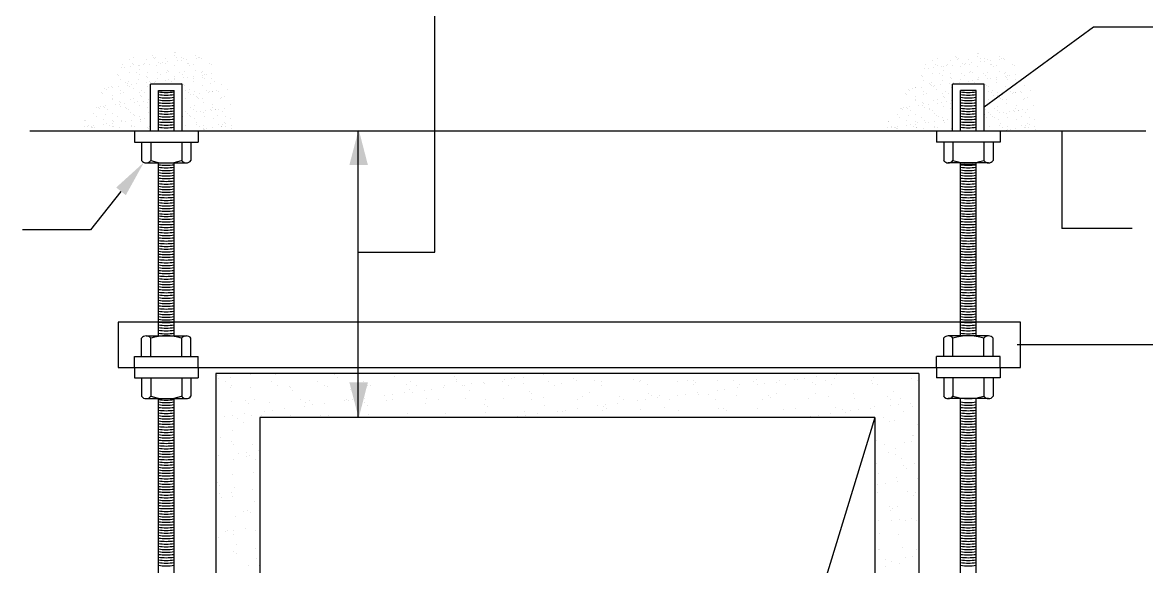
# Model space of a CAD drawing. Header units: millimetres. Extents: x 0 to 531, y -4 to 262.
# Drawn here: x 236.1 to 254.2, y 143.79 to 152.54 of the extents above; entities that cross this region are included whole.
import ezdxf

# ---------------------------------------------------------------- set-up
doc = ezdxf.new("R2010")
doc.units = ezdxf.units.MM
for name, color, linetype in [('DUCT', 7, 'Continuous'), ('L', 7, 'Continuous'), ('PIP', 7, 'Continuous'), ('text', 7, 'Continuous')]:
    doc.layers.add(name, color=color, linetype=linetype)

msp = doc.modelspace()

# ---------------------------------------------------------------- linework, layer by layer
for p, q in [((238.541, 152.067), (238.541, 152.067)), ((238.565, 152.069), (238.565, 152.069)), ((251.476, 152.051), (251.476, 152.051)), ((251.501, 152.053), (251.501, 152.053)), ((237.713, 151.876), (237.713, 151.876)), ((237.817, 151.954), (237.817, 151.954)), ((237.872, 151.891), (237.872, 151.891)), ((237.892, 151.985), (237.892, 151.985)), ((237.893, 151.872), (237.893, 151.872)), ((237.969, 151.849), (237.969, 151.849)), ((237.993, 151.854), (237.993, 151.854)), ((238.052, 151.861), (238.052, 151.861)), ((238.061, 151.877), (238.061, 151.877)), ((238.103, 151.952), (238.103, 151.952)), ((238.143, 151.873), (238.143, 151.873)), ((238.193, 152.016), (238.193, 152.016)), ((238.208, 151.989), (238.208, 151.989)), ((238.229, 151.971), (238.229, 151.971)), ((238.24, 151.986), (238.24, 151.986)), ((238.261, 151.852), (238.261, 151.852)), ((238.295, 151.893), (238.295, 151.893)), ((238.326, 151.881), (238.326, 151.881)), ((238.353, 151.901), (238.353, 151.901)), ((238.406, 151.963), (238.406, 151.963)), ((238.41, 151.877), (238.41, 151.877)), ((238.444, 151.913), (238.444, 151.913)), ((238.541, 152.016), (238.541, 152.016)), ((238.548, 151.851), (238.548, 151.851)), ((238.588, 151.986), (238.588, 151.986)), ((238.596, 151.933), (238.596, 151.933)), ((238.654, 151.941), (238.654, 151.941)), ((238.663, 151.98), (238.663, 151.98)), ((238.698, 151.967), (238.698, 151.967)), ((238.745, 151.953), (238.745, 151.953)), ((238.758, 151.878), (238.758, 151.878)), ((238.774, 151.877), (238.774, 151.877)), ((238.795, 151.859), (238.795, 151.859)), ((238.85, 151.862), (238.85, 151.862)), ((238.89, 152.017), (238.89, 152.017)), ((238.897, 151.973), (238.897, 151.973)), ((238.937, 151.987), (238.937, 151.987)), ((238.955, 151.98), (238.955, 151.98)), ((238.985, 151.965), (238.985, 151.965)), ((239.107, 151.879), (239.107, 151.879)), ((239.143, 151.866), (239.143, 151.866)), ((250.648, 151.861), (250.648, 151.861)), ((250.752, 151.938), (250.752, 151.938)), ((250.807, 151.876), (250.807, 151.876)), ((250.827, 151.97), (250.827, 151.97)), ((250.828, 151.857), (250.828, 151.857)), ((250.987, 151.846), (250.987, 151.846)), ((250.997, 151.861), (250.997, 151.861)), ((251.039, 151.937), (251.039, 151.937)), ((251.078, 151.858), (251.078, 151.858)), ((251.128, 152), (251.128, 152)), ((251.144, 151.974), (251.144, 151.974)), ((251.164, 151.955), (251.164, 151.955)), ((251.175, 151.97), (251.175, 151.97)), ((251.23, 151.878), (251.23, 151.878)), ((251.262, 151.866), (251.262, 151.866)), ((251.288, 151.886), (251.288, 151.886)), ((251.341, 151.948), (251.341, 151.948)), ((251.345, 151.862), (251.345, 151.862)), ((251.379, 151.898), (251.379, 151.898)), ((251.476, 152.001), (251.476, 152.001)), ((251.524, 151.971), (251.524, 151.971)), ((251.531, 151.918), (251.531, 151.918)), ((251.589, 151.925), (251.589, 151.925)), ((251.598, 151.964), (251.598, 151.964)), ((251.634, 151.952), (251.634, 151.952)), ((251.68, 151.937), (251.68, 151.937)), ((251.693, 151.863), (251.693, 151.863)), ((251.709, 151.862), (251.709, 151.862)), ((251.785, 151.847), (251.785, 151.847)), ((251.825, 152.002), (251.825, 152.002)), ((251.832, 151.957), (251.832, 151.957)), ((251.872, 151.972), (251.872, 151.972)), ((251.89, 151.965), (251.89, 151.965)), ((251.92, 151.95), (251.92, 151.95)), ((252.042, 151.863), (252.042, 151.863)), ((252.078, 151.85), (252.078, 151.85)), ((237.634, 151.704), (237.634, 151.704)), ((237.654, 151.685), (237.654, 151.685)), ((237.692, 151.814), (237.692, 151.814)), ((237.75, 151.822), (237.75, 151.822)), ((237.824, 151.738), (237.824, 151.738)), ((237.841, 151.834), (237.841, 151.834)), ((237.935, 151.735), (237.935, 151.735)), ((237.982, 151.705), (237.982, 151.705)), ((237.99, 151.783), (237.99, 151.783)), ((238.101, 151.681), (238.101, 151.681)), ((238.11, 151.737), (238.11, 151.737)), ((238.283, 151.735), (238.283, 151.735)), ((238.33, 151.705), (238.33, 151.705)), ((238.413, 151.748), (238.413, 151.748)), ((238.438, 151.779), (238.438, 151.779)), ((238.458, 151.76), (238.458, 151.76)), ((238.556, 151.671), (238.556, 151.671)), ((238.632, 151.736), (238.632, 151.736)), ((238.679, 151.706), (238.679, 151.706)), ((238.706, 151.751), (238.706, 151.751)), ((238.757, 151.665), (238.757, 151.665)), ((238.848, 151.677), (238.848, 151.677)), ((238.892, 151.769), (238.892, 151.769)), ((238.98, 151.737), (238.98, 151.737)), ((238.992, 151.75), (238.992, 151.75)), ((239, 151.697), (239, 151.697)), ((239.003, 151.667), (239.003, 151.667)), ((239.027, 151.707), (239.027, 151.707)), ((239.058, 151.704), (239.058, 151.704)), ((239.149, 151.716), (239.149, 151.716)), ((250.569, 151.689), (250.569, 151.689)), ((250.589, 151.67), (250.589, 151.67)), ((250.627, 151.799), (250.627, 151.799)), ((250.686, 151.806), (250.686, 151.806)), ((250.759, 151.723), (250.759, 151.723)), ((250.777, 151.818), (250.777, 151.818)), ((250.87, 151.72), (250.87, 151.72)), ((250.904, 151.833), (250.904, 151.833)), ((250.917, 151.69), (250.917, 151.69)), ((250.925, 151.768), (250.925, 151.768)), ((250.928, 151.838), (250.928, 151.838)), ((251.037, 151.666), (251.037, 151.666)), ((251.046, 151.721), (251.046, 151.721)), ((251.197, 151.837), (251.197, 151.837)), ((251.218, 151.72), (251.218, 151.72)), ((251.265, 151.69), (251.265, 151.69)), ((251.348, 151.732), (251.348, 151.732)), ((251.373, 151.764), (251.373, 151.764)), ((251.393, 151.745), (251.393, 151.745)), ((251.483, 151.836), (251.483, 151.836)), ((251.567, 151.721), (251.567, 151.721)), ((251.614, 151.691), (251.614, 151.691)), ((251.641, 151.736), (251.641, 151.736)), ((251.73, 151.843), (251.73, 151.843)), ((251.827, 151.754), (251.827, 151.754)), ((251.915, 151.721), (251.915, 151.721)), ((251.927, 151.735), (251.927, 151.735)), ((251.935, 151.681), (251.935, 151.681)), ((251.962, 151.691), (251.962, 151.691)), ((251.993, 151.689), (251.993, 151.689)), ((252.084, 151.701), (252.084, 151.701)), ((237.429, 151.485), (237.429, 151.485)), ((237.494, 151.498), (237.494, 151.498)), ((237.538, 151.519), (237.538, 151.519)), ((237.552, 151.506), (237.552, 151.506)), ((237.643, 151.518), (237.643, 151.518)), ((237.673, 151.622), (237.673, 151.622)), ((237.765, 151.583), (237.765, 151.583)), ((237.786, 151.564), (237.786, 151.564)), ((237.795, 151.538), (237.795, 151.538)), ((237.803, 151.596), (237.803, 151.596)), ((237.831, 151.522), (237.831, 151.522)), ((237.854, 151.546), (237.854, 151.546)), ((237.945, 151.558), (237.945, 151.558)), ((237.976, 151.633), (237.976, 151.633)), ((238.097, 151.578), (238.097, 151.578)), ((238.118, 151.521), (238.118, 151.521)), ((238.122, 151.662), (238.122, 151.662)), ((238.152, 151.597), (238.152, 151.597)), ((238.155, 151.585), (238.155, 151.585)), ((238.219, 151.573), (238.219, 151.573)), ((238.246, 151.597), (238.246, 151.597)), ((238.268, 151.637), (238.268, 151.637)), ((238.398, 151.617), (238.398, 151.617)), ((238.456, 151.625), (238.456, 151.625)), ((238.5, 151.597), (238.5, 151.597)), ((238.547, 151.637), (238.547, 151.637)), ((238.555, 151.635), (238.555, 151.635)), ((238.667, 151.569), (238.667, 151.569)), ((238.688, 151.55), (238.688, 151.55)), ((238.699, 151.657), (238.699, 151.657)), ((238.713, 151.536), (238.713, 151.536)), ((238.849, 151.598), (238.849, 151.598)), ((238.857, 151.646), (238.857, 151.646)), ((238.999, 151.534), (238.999, 151.534)), ((239.024, 151.648), (239.024, 151.648)), ((239.121, 151.559), (239.121, 151.559)), ((239.15, 151.65), (239.15, 151.65)), ((239.197, 151.598), (239.197, 151.598)), ((239.301, 151.545), (239.301, 151.545)), ((250.474, 151.503), (250.474, 151.503)), ((250.488, 151.491), (250.488, 151.491)), ((250.579, 151.503), (250.579, 151.503)), ((250.609, 151.607), (250.609, 151.607)), ((250.7, 151.568), (250.7, 151.568)), ((250.721, 151.549), (250.721, 151.549)), ((250.73, 151.523), (250.73, 151.523)), ((250.739, 151.581), (250.739, 151.581)), ((250.766, 151.507), (250.766, 151.507)), ((250.789, 151.53), (250.789, 151.53)), ((250.88, 151.542), (250.88, 151.542)), ((250.911, 151.618), (250.911, 151.618)), ((251.032, 151.562), (251.032, 151.562)), ((251.053, 151.506), (251.053, 151.506)), ((251.057, 151.647), (251.057, 151.647)), ((251.087, 151.581), (251.087, 151.581)), ((251.09, 151.57), (251.09, 151.57)), ((251.154, 151.558), (251.154, 151.558)), ((251.181, 151.582), (251.181, 151.582)), ((251.204, 151.622), (251.204, 151.622)), ((251.333, 151.602), (251.333, 151.602)), ((251.391, 151.61), (251.391, 151.61)), ((251.435, 151.582), (251.435, 151.582)), ((251.482, 151.622), (251.482, 151.622)), ((251.49, 151.62), (251.49, 151.62)), ((251.491, 151.656), (251.491, 151.656)), ((251.602, 151.554), (251.602, 151.554)), ((251.623, 151.535), (251.623, 151.535)), ((251.634, 151.642), (251.634, 151.642)), ((251.648, 151.52), (251.648, 151.52)), ((251.692, 151.649), (251.692, 151.649)), ((251.783, 151.661), (251.783, 151.661)), ((251.784, 151.583), (251.784, 151.583)), ((251.792, 151.631), (251.792, 151.631)), ((251.934, 151.519), (251.934, 151.519)), ((251.939, 151.652), (251.939, 151.652)), ((251.959, 151.633), (251.959, 151.633)), ((252.056, 151.544), (252.056, 151.544)), ((252.085, 151.635), (252.085, 151.635)), ((252.132, 151.583), (252.132, 151.583)), ((252.236, 151.53), (252.236, 151.53)), ((237.375, 151.423), (237.375, 151.423)), ((237.394, 151.408), (237.394, 151.408)), ((237.449, 151.466), (237.449, 151.466)), ((237.545, 151.315), (237.545, 151.315)), ((237.546, 151.303), (237.546, 151.303)), ((237.547, 151.377), (237.547, 151.377)), ((237.677, 151.454), (237.677, 151.454)), ((237.68, 151.407), (237.68, 151.407)), ((237.724, 151.424), (237.724, 151.424)), ((237.838, 151.307), (237.838, 151.307)), ((237.883, 151.475), (237.883, 151.475)), ((237.894, 151.316), (237.894, 151.316)), ((237.983, 151.418), (237.983, 151.418)), ((237.994, 151.373), (237.994, 151.373)), ((238.015, 151.354), (238.015, 151.354)), ((238.025, 151.455), (238.025, 151.455)), ((238.072, 151.425), (238.072, 151.425)), ((238.125, 151.305), (238.125, 151.305)), ((238.72, 151.32), (238.72, 151.32)), ((238.722, 151.456), (238.722, 151.456)), ((238.769, 151.426), (238.769, 151.426)), ((238.785, 151.461), (238.785, 151.461)), ((238.802, 151.381), (238.802, 151.381)), ((238.86, 151.388), (238.86, 151.388)), ((238.864, 151.431), (238.864, 151.431)), ((238.896, 151.359), (238.896, 151.359)), ((238.917, 151.34), (238.917, 151.34)), ((238.939, 151.318), (238.939, 151.318)), ((238.951, 151.4), (238.951, 151.4)), ((239.006, 151.319), (239.006, 151.319)), ((239.07, 151.457), (239.07, 151.457)), ((239.103, 151.42), (239.103, 151.42)), ((239.118, 151.427), (239.118, 151.427)), ((239.157, 151.435), (239.157, 151.435)), ((239.161, 151.428), (239.161, 151.428)), ((239.233, 151.457), (239.233, 151.457)), ((239.252, 151.44), (239.252, 151.44)), ((239.253, 151.438), (239.253, 151.438)), ((239.287, 151.318), (239.287, 151.318)), ((239.308, 151.33), (239.308, 151.33)), ((239.351, 151.349), (239.351, 151.349)), ((239.404, 151.46), (239.404, 151.46)), ((250.311, 151.408), (250.311, 151.408)), ((250.329, 151.393), (250.329, 151.393)), ((250.364, 151.469), (250.364, 151.469)), ((250.385, 151.451), (250.385, 151.451)), ((250.429, 151.483), (250.429, 151.483)), ((250.482, 151.361), (250.482, 151.361)), ((250.612, 151.439), (250.612, 151.439)), ((250.616, 151.391), (250.616, 151.391)), ((250.659, 151.409), (250.659, 151.409)), ((250.818, 151.46), (250.818, 151.46)), ((250.918, 151.402), (250.918, 151.402)), ((250.93, 151.357), (250.93, 151.357)), ((250.95, 151.339), (250.95, 151.339)), ((250.96, 151.439), (250.96, 151.439)), ((251.007, 151.409), (251.007, 151.409)), ((251.655, 151.305), (251.655, 151.305)), ((251.657, 151.441), (251.657, 151.441)), ((251.704, 151.411), (251.704, 151.411)), ((251.72, 151.446), (251.72, 151.446)), ((251.737, 151.366), (251.737, 151.366)), ((251.795, 151.373), (251.795, 151.373)), ((251.799, 151.415), (251.799, 151.415)), ((251.831, 151.344), (251.831, 151.344)), ((251.852, 151.325), (251.852, 151.325)), ((251.874, 151.302), (251.874, 151.302)), ((251.886, 151.385), (251.886, 151.385)), ((251.941, 151.303), (251.941, 151.303)), ((252.005, 151.441), (252.005, 151.441)), ((252.038, 151.405), (252.038, 151.405)), ((252.053, 151.411), (252.053, 151.411)), ((252.092, 151.419), (252.092, 151.419)), ((252.097, 151.413), (252.097, 151.413)), ((252.168, 151.442), (252.168, 151.442)), ((252.187, 151.425), (252.187, 151.425)), ((252.188, 151.423), (252.188, 151.423)), ((252.223, 151.303), (252.223, 151.303)), ((252.243, 151.314), (252.243, 151.314)), ((252.286, 151.334), (252.286, 151.334)), ((252.339, 151.445), (252.339, 151.445)), ((237.296, 151.183), (237.296, 151.183)), ((237.322, 151.176), (237.322, 151.176)), ((237.342, 151.157), (237.342, 151.157)), ((237.354, 151.19), (237.354, 151.19)), ((237.401, 151.192), (237.401, 151.192)), ((237.419, 151.173), (237.419, 151.173)), ((237.445, 151.202), (237.445, 151.202)), ((237.466, 151.143), (237.466, 151.143)), ((237.597, 151.222), (237.597, 151.222)), ((237.656, 151.23), (237.656, 151.23)), ((237.658, 151.275), (237.658, 151.275)), ((237.679, 151.256), (237.679, 151.256)), ((237.687, 151.191), (237.687, 151.191)), ((237.747, 151.242), (237.747, 151.242)), ((237.767, 151.174), (237.767, 151.174)), ((237.776, 151.166), (237.776, 151.166)), ((237.814, 151.144), (237.814, 151.144)), ((237.899, 151.262), (237.899, 151.262)), ((237.957, 151.27), (237.957, 151.27)), ((237.99, 151.202), (237.99, 151.202)), ((238.048, 151.281), (238.048, 151.281)), ((238.112, 151.265), (238.112, 151.265)), ((238.115, 151.175), (238.115, 151.175)), ((238.678, 151.153), (238.678, 151.153)), ((238.812, 151.176), (238.812, 151.176)), ((238.859, 151.146), (238.859, 151.146)), ((238.871, 151.215), (238.871, 151.215)), ((239.014, 151.251), (239.014, 151.251)), ((239.054, 151.124), (239.054, 151.124)), ((239.126, 151.149), (239.126, 151.149)), ((239.146, 151.13), (239.146, 151.13)), ((239.161, 151.176), (239.161, 151.176)), ((239.164, 151.219), (239.164, 151.219)), ((239.206, 151.144), (239.206, 151.144)), ((239.208, 151.146), (239.208, 151.146)), ((239.265, 151.152), (239.265, 151.152)), ((239.356, 151.164), (239.356, 151.164)), ((239.45, 151.218), (239.45, 151.218)), ((250.231, 151.167), (250.231, 151.167)), ((250.257, 151.161), (250.257, 151.161)), ((250.277, 151.142), (250.277, 151.142)), ((250.29, 151.175), (250.29, 151.175)), ((250.336, 151.177), (250.336, 151.177)), ((250.354, 151.158), (250.354, 151.158)), ((250.381, 151.187), (250.381, 151.187)), ((250.401, 151.128), (250.401, 151.128)), ((250.48, 151.3), (250.48, 151.3)), ((250.481, 151.288), (250.481, 151.288)), ((250.532, 151.207), (250.532, 151.207)), ((250.591, 151.215), (250.591, 151.215)), ((250.593, 151.259), (250.593, 151.259)), ((250.614, 151.24), (250.614, 151.24)), ((250.623, 151.176), (250.623, 151.176)), ((250.682, 151.227), (250.682, 151.227)), ((250.702, 151.159), (250.702, 151.159)), ((250.711, 151.151), (250.711, 151.151)), ((250.749, 151.129), (250.749, 151.129)), ((250.774, 151.292), (250.774, 151.292)), ((250.829, 151.301), (250.829, 151.301)), ((250.834, 151.247), (250.834, 151.247)), ((250.892, 151.254), (250.892, 151.254)), ((250.925, 151.187), (250.925, 151.187)), ((250.983, 151.266), (250.983, 151.266)), ((251.047, 151.249), (251.047, 151.249)), ((251.051, 151.159), (251.051, 151.159)), ((251.06, 151.29), (251.06, 151.29)), ((251.613, 151.137), (251.613, 151.137)), ((251.747, 151.161), (251.747, 151.161)), ((251.795, 151.13), (251.795, 151.13)), ((251.806, 151.2), (251.806, 151.2)), ((251.949, 151.236), (251.949, 151.236)), ((252.061, 151.134), (252.061, 151.134)), ((252.096, 151.161), (252.096, 151.161)), ((252.099, 151.204), (252.099, 151.204)), ((252.141, 151.129), (252.141, 151.129)), ((252.143, 151.131), (252.143, 151.131)), ((252.2, 151.137), (252.2, 151.137)), ((252.291, 151.149), (252.291, 151.149)), ((252.385, 151.202), (252.385, 151.202)), ((237.103, 150.97), (237.103, 150.97)), ((237.115, 150.973), (237.115, 150.973)), ((237.25, 151.077), (237.25, 151.077)), ((237.287, 151.034), (237.287, 151.034)), ((237.408, 150.977), (237.408, 150.977)), ((237.44, 151.068), (237.44, 151.068)), ((237.551, 150.966), (237.551, 150.966)), ((237.553, 151.088), (237.553, 151.088)), ((237.572, 150.947), (237.572, 150.947)), ((237.636, 151.035), (237.636, 151.035)), ((237.695, 150.975), (237.695, 150.975)), ((237.701, 150.946), (237.701, 150.946)), ((237.759, 150.954), (237.759, 150.954)), ((237.845, 151.091), (237.845, 151.091)), ((237.85, 150.966), (237.85, 150.966)), ((237.887, 151.064), (237.887, 151.064)), ((237.908, 151.046), (237.908, 151.046)), ((237.984, 151.036), (237.984, 151.036)), ((237.997, 150.986), (237.997, 150.986)), ((238.002, 150.986), (238.002, 150.986)), ((238.005, 150.956), (238.005, 150.956)), ((238.06, 150.993), (238.06, 150.993)), ((238.132, 151.09), (238.132, 151.09)), ((238.662, 151.073), (238.662, 151.073)), ((238.681, 151.037), (238.681, 151.037)), ((238.727, 151.105), (238.727, 151.105)), ((238.753, 151.085), (238.753, 151.085)), ((238.789, 151.051), (238.789, 151.051)), ((238.81, 151.032), (238.81, 151.032)), ((238.878, 151), (238.878, 151)), ((238.905, 151.105), (238.905, 151.105)), ((238.907, 150.943), (238.907, 150.943)), ((238.963, 151.112), (238.963, 151.112)), ((239.013, 151.103), (239.013, 151.103)), ((239.029, 151.038), (239.029, 151.038)), ((239.171, 151.003), (239.171, 151.003)), ((239.244, 151.041), (239.244, 151.041)), ((239.315, 151.114), (239.315, 151.114)), ((239.378, 151.038), (239.378, 151.038)), ((239.457, 151.002), (239.457, 151.002)), ((250.038, 150.955), (250.038, 150.955)), ((250.051, 150.958), (250.051, 150.958)), ((250.186, 151.061), (250.186, 151.061)), ((250.222, 151.019), (250.222, 151.019)), ((250.343, 150.962), (250.343, 150.962)), ((250.375, 151.053), (250.375, 151.053)), ((250.486, 150.951), (250.486, 150.951)), ((250.488, 151.072), (250.488, 151.072)), ((250.571, 151.02), (250.571, 151.02)), ((250.63, 150.96), (250.63, 150.96)), ((250.781, 151.076), (250.781, 151.076)), ((250.785, 150.95), (250.785, 150.95)), ((250.823, 151.049), (250.823, 151.049)), ((250.843, 151.03), (250.843, 151.03)), ((250.919, 151.02), (250.919, 151.02)), ((250.932, 150.971), (250.932, 150.971)), ((250.937, 150.97), (250.937, 150.97)), ((250.94, 150.941), (250.94, 150.941)), ((250.995, 150.978), (250.995, 150.978)), ((251.067, 151.075), (251.067, 151.075)), ((251.597, 151.057), (251.597, 151.057)), ((251.616, 151.022), (251.616, 151.022)), ((251.662, 151.089), (251.662, 151.089)), ((251.688, 151.069), (251.688, 151.069)), ((251.724, 151.035), (251.724, 151.035)), ((251.745, 151.017), (251.745, 151.017)), ((251.813, 150.984), (251.813, 150.984)), ((251.84, 151.089), (251.84, 151.089)), ((251.899, 151.097), (251.899, 151.097)), ((251.948, 151.088), (251.948, 151.088)), ((251.964, 151.022), (251.964, 151.022)), ((251.989, 151.109), (251.989, 151.109)), ((252.081, 151.115), (252.081, 151.115)), ((252.106, 150.988), (252.106, 150.988)), ((252.179, 151.026), (252.179, 151.026)), ((252.25, 151.099), (252.25, 151.099)), ((252.313, 151.023), (252.313, 151.023)), ((252.392, 150.987), (252.392, 150.987)), ((237.098, 150.867), (237.098, 150.867)), ((237.156, 150.874), (237.156, 150.874)), ((237.161, 150.892), (237.161, 150.892)), ((237.208, 150.862), (237.208, 150.862)), ((237.215, 150.868), (237.215, 150.868)), ((237.235, 150.849), (237.235, 150.849)), ((237.247, 150.886), (237.247, 150.886)), ((237.257, 150.861), (237.257, 150.861)), ((237.399, 150.906), (237.399, 150.906)), ((237.458, 150.914), (237.458, 150.914)), ((237.509, 150.893), (237.509, 150.893)), ((237.549, 150.926), (237.549, 150.926)), ((237.556, 150.863), (237.556, 150.863)), ((237.56, 150.872), (237.56, 150.872)), ((237.669, 150.858), (237.669, 150.858)), ((237.852, 150.876), (237.852, 150.876)), ((237.857, 150.894), (237.857, 150.894)), ((237.905, 150.864), (237.905, 150.864)), ((238.117, 150.854), (238.117, 150.854)), ((238.137, 150.835), (238.137, 150.835)), ((238.139, 150.874), (238.139, 150.874)), ((238.734, 150.889), (238.734, 150.889)), ((238.903, 150.896), (238.903, 150.896)), ((238.95, 150.866), (238.95, 150.866)), ((239.008, 150.829), (239.008, 150.829)), ((239.019, 150.841), (239.019, 150.841)), ((239.02, 150.888), (239.02, 150.888)), ((239.039, 150.822), (239.039, 150.822)), ((239.067, 150.836), (239.067, 150.836)), ((239.157, 150.848), (239.157, 150.848)), ((239.251, 150.896), (239.251, 150.896)), ((239.298, 150.866), (239.298, 150.866)), ((239.309, 150.868), (239.309, 150.868)), ((239.322, 150.898), (239.322, 150.898)), ((239.355, 150.939), (239.355, 150.939)), ((239.368, 150.876), (239.368, 150.876)), ((239.376, 150.92), (239.376, 150.92)), ((239.459, 150.888), (239.459, 150.888)), ((239.473, 150.831), (239.473, 150.831)), ((250.033, 150.852), (250.033, 150.852)), ((250.092, 150.859), (250.092, 150.859)), ((250.096, 150.877), (250.096, 150.877)), ((250.143, 150.847), (250.143, 150.847)), ((250.15, 150.853), (250.15, 150.853)), ((250.17, 150.834), (250.17, 150.834)), ((250.183, 150.871), (250.183, 150.871)), ((250.193, 150.846), (250.193, 150.846)), ((250.334, 150.891), (250.334, 150.891)), ((250.393, 150.899), (250.393, 150.899)), ((250.444, 150.878), (250.444, 150.878)), ((250.484, 150.911), (250.484, 150.911)), ((250.491, 150.848), (250.491, 150.848)), ((250.495, 150.857), (250.495, 150.857)), ((250.507, 150.932), (250.507, 150.932)), ((250.604, 150.843), (250.604, 150.843)), ((250.636, 150.931), (250.636, 150.931)), ((250.694, 150.938), (250.694, 150.938)), ((250.788, 150.86), (250.788, 150.86)), ((250.793, 150.878), (250.793, 150.878)), ((250.84, 150.848), (250.84, 150.848)), ((251.052, 150.839), (251.052, 150.839)), ((251.072, 150.82), (251.072, 150.82)), ((251.074, 150.859), (251.074, 150.859)), ((251.669, 150.874), (251.669, 150.874)), ((251.838, 150.88), (251.838, 150.88)), ((251.842, 150.927), (251.842, 150.927)), ((251.885, 150.85), (251.885, 150.85)), ((251.943, 150.813), (251.943, 150.813)), ((251.954, 150.825), (251.954, 150.825)), ((251.955, 150.872), (251.955, 150.872)), ((251.974, 150.806), (251.974, 150.806)), ((252.002, 150.821), (252.002, 150.821)), ((252.093, 150.833), (252.093, 150.833)), ((252.186, 150.881), (252.186, 150.881)), ((252.233, 150.851), (252.233, 150.851)), ((252.245, 150.853), (252.245, 150.853)), ((252.257, 150.883), (252.257, 150.883)), ((252.29, 150.923), (252.29, 150.923)), ((252.303, 150.861), (252.303, 150.861)), ((252.311, 150.905), (252.311, 150.905)), ((252.394, 150.873), (252.394, 150.873)), ((252.408, 150.815), (252.408, 150.815)), ((239.246, 146.864), (239.246, 146.864)), ((239.262, 146.808), (239.262, 146.808)), ((239.456, 146.834), (239.456, 146.834)), ((239.78, 146.877), (239.78, 146.877)), ((239.904, 146.893), (239.904, 146.893)), ((240.066, 146.896), (240.066, 146.896)), ((240.171, 146.883), (240.171, 146.883)), ((241.126, 146.875), (241.126, 146.875)), ((241.17, 146.834), (241.17, 146.834)), ((242.095, 146.854), (242.095, 146.854)), ((243.05, 146.845), (243.05, 146.845)), ((243.094, 146.805), (243.094, 146.805)), ((243.855, 146.795), (243.855, 146.795)), ((243.979, 146.811), (243.979, 146.811)), ((244.02, 146.824), (244.02, 146.824)), ((244.173, 146.837), (244.173, 146.837)), ((244.498, 146.88), (244.498, 146.88)), ((244.622, 146.896), (244.622, 146.896)), ((244.975, 146.816), (244.975, 146.816)), ((245.944, 146.795), (245.944, 146.795)), ((246.899, 146.787), (246.899, 146.787)), ((247.298, 146.788), (247.298, 146.788)), ((247.546, 146.779), (247.546, 146.779)), ((247.923, 146.796), (247.923, 146.796)), ((248.289, 146.78), (248.289, 146.78)), ((248.534, 146.793), (248.534, 146.793)), ((248.572, 146.798), (248.572, 146.798)), ((248.697, 146.815), (248.697, 146.815)), ((248.891, 146.84), (248.891, 146.84)), ((249.032, 146.781), (249.032, 146.781)), ((249.178, 146.816), (249.178, 146.816)), ((249.215, 146.883), (249.215, 146.883)), ((249.776, 146.783), (249.776, 146.783)), ((249.803, 146.824), (249.803, 146.824)), ((250.414, 146.821), (250.414, 146.821)), ((250.519, 146.784), (250.519, 146.784)), ((239.37, 146.764), (239.37, 146.764)), ((239.454, 146.673), (239.454, 146.673)), ((239.47, 146.7), (239.47, 146.7)), ((239.779, 146.675), (239.779, 146.675)), ((240.113, 146.765), (240.113, 146.765)), ((240.214, 146.701), (240.214, 146.701)), ((240.403, 146.683), (240.403, 146.683)), ((240.409, 146.665), (240.409, 146.665)), ((240.453, 146.625), (240.453, 146.625)), ((240.856, 146.766), (240.856, 146.766)), ((240.957, 146.702), (240.957, 146.702)), ((241.014, 146.68), (241.014, 146.68)), ((241.378, 146.644), (241.378, 146.644)), ((241.6, 146.768), (241.6, 146.768)), ((241.658, 146.703), (241.658, 146.703)), ((241.7, 146.704), (241.7, 146.704)), ((242.283, 146.711), (242.283, 146.711)), ((242.333, 146.636), (242.333, 146.636)), ((242.343, 146.769), (242.343, 146.769)), ((242.444, 146.705), (242.444, 146.705)), ((242.57, 146.626), (242.57, 146.626)), ((242.694, 146.642), (242.694, 146.642)), ((242.888, 146.668), (242.888, 146.668)), ((242.894, 146.708), (242.894, 146.708)), ((243.086, 146.77), (243.086, 146.77)), ((243.187, 146.706), (243.187, 146.706)), ((243.213, 146.71), (243.213, 146.71)), ((243.302, 146.615), (243.302, 146.615)), ((243.337, 146.727), (243.337, 146.727)), ((243.531, 146.752), (243.531, 146.752)), ((243.538, 146.731), (243.538, 146.731)), ((243.829, 146.772), (243.829, 146.772)), ((243.93, 146.708), (243.93, 146.708)), ((244.163, 146.739), (244.163, 146.739)), ((244.257, 146.607), (244.257, 146.607)), ((244.573, 146.773), (244.573, 146.773)), ((244.673, 146.709), (244.673, 146.709)), ((244.774, 146.736), (244.774, 146.736)), ((245.019, 146.776), (245.019, 146.776)), ((245.316, 146.775), (245.316, 146.775)), ((245.417, 146.71), (245.417, 146.71)), ((245.418, 146.76), (245.418, 146.76)), ((246.043, 146.768), (246.043, 146.768)), ((246.059, 146.776), (246.059, 146.776)), ((246.16, 146.712), (246.16, 146.712)), ((246.654, 146.765), (246.654, 146.765)), ((246.803, 146.777), (246.803, 146.777)), ((246.903, 146.713), (246.903, 146.713)), ((246.943, 146.747), (246.943, 146.747)), ((247.287, 146.629), (247.287, 146.629)), ((247.412, 146.645), (247.412, 146.645)), ((247.606, 146.671), (247.606, 146.671)), ((247.647, 146.714), (247.647, 146.714)), ((247.868, 146.766), (247.868, 146.766)), ((247.93, 146.714), (247.93, 146.714)), ((248.054, 146.73), (248.054, 146.73)), ((248.248, 146.755), (248.248, 146.755)), ((248.39, 146.716), (248.39, 146.716)), ((248.823, 146.758), (248.823, 146.758)), ((248.867, 146.717), (248.867, 146.717)), ((249.133, 146.717), (249.133, 146.717)), ((249.792, 146.736), (249.792, 146.736)), ((249.876, 146.719), (249.876, 146.719)), ((250.126, 146.6), (250.126, 146.6)), ((239.471, 146.439), (239.471, 146.439)), ((239.691, 146.456), (239.691, 146.456)), ((239.833, 146.469), (239.833, 146.469)), ((240.081, 146.436), (240.081, 146.436)), ((240.576, 146.47), (240.576, 146.47)), ((240.66, 146.435), (240.66, 146.435)), ((240.726, 146.459), (240.726, 146.459)), ((241.285, 146.457), (241.285, 146.457)), ((241.319, 146.471), (241.319, 146.471)), ((241.351, 146.467), (241.351, 146.467)), ((241.409, 146.473), (241.409, 146.473)), ((241.603, 146.499), (241.603, 146.499)), ((241.615, 146.426), (241.615, 146.426)), ((241.928, 146.541), (241.928, 146.541)), ((241.961, 146.464), (241.961, 146.464)), ((242.052, 146.558), (242.052, 146.558)), ((242.063, 146.473), (242.063, 146.473)), ((242.246, 146.583), (242.246, 146.583)), ((242.377, 146.596), (242.377, 146.596)), ((242.606, 146.487), (242.606, 146.487)), ((242.806, 146.474), (242.806, 146.474)), ((243.231, 146.495), (243.231, 146.495)), ((243.549, 146.476), (243.549, 146.476)), ((243.841, 146.492), (243.841, 146.492)), ((244.292, 146.477), (244.292, 146.477)), ((244.301, 146.566), (244.301, 146.566)), ((244.486, 146.516), (244.486, 146.516)), ((245.036, 146.478), (245.036, 146.478)), ((245.111, 146.523), (245.111, 146.523)), ((245.226, 146.586), (245.226, 146.586)), ((245.678, 146.417), (245.678, 146.417)), ((245.721, 146.521), (245.721, 146.521)), ((245.779, 146.48), (245.779, 146.48)), ((246.003, 146.46), (246.003, 146.46)), ((246.127, 146.476), (246.127, 146.476)), ((246.181, 146.577), (246.181, 146.577)), ((246.225, 146.537), (246.225, 146.537)), ((246.321, 146.502), (246.321, 146.502)), ((246.366, 146.544), (246.366, 146.544)), ((246.522, 146.481), (246.522, 146.481)), ((246.645, 146.544), (246.645, 146.544)), ((246.769, 146.561), (246.769, 146.561)), ((246.963, 146.586), (246.963, 146.586)), ((246.991, 146.552), (246.991, 146.552)), ((247.15, 146.556), (247.15, 146.556)), ((247.266, 146.482), (247.266, 146.482)), ((247.601, 146.549), (247.601, 146.549)), ((248.009, 146.484), (248.009, 146.484)), ((248.106, 146.548), (248.106, 146.548)), ((248.15, 146.508), (248.15, 146.508)), ((248.246, 146.572), (248.246, 146.572)), ((248.752, 146.485), (248.752, 146.485)), ((248.871, 146.58), (248.871, 146.58)), ((249.075, 146.527), (249.075, 146.527)), ((249.481, 146.577), (249.481, 146.577)), ((249.495, 146.486), (249.495, 146.486)), ((250.03, 146.519), (250.03, 146.519)), ((250.074, 146.478), (250.074, 146.478)), ((250.239, 146.488), (250.239, 146.488)), ((250.396, 146.42), (250.396, 146.42)), ((239.676, 146.245), (239.676, 146.245)), ((239.735, 146.415), (239.735, 146.415)), ((240, 146.288), (240, 146.288)), ((240.124, 146.304), (240.124, 146.304)), ((240.319, 146.329), (240.319, 146.329)), ((240.643, 146.372), (240.643, 146.372)), ((240.767, 146.389), (240.767, 146.389)), ((240.961, 146.414), (240.961, 146.414)), ((241.659, 146.386), (241.659, 146.386)), ((241.674, 146.243), (241.674, 146.243)), ((242.298, 146.251), (242.298, 146.251)), ((242.585, 146.405), (242.585, 146.405)), ((242.909, 146.248), (242.909, 146.248)), ((243.54, 146.397), (243.54, 146.397)), ((243.554, 146.271), (243.554, 146.271)), ((243.584, 146.357), (243.584, 146.357)), ((244.178, 146.279), (244.178, 146.279)), ((244.393, 146.248), (244.393, 146.248)), ((244.509, 146.376), (244.509, 146.376)), ((244.718, 146.291), (244.718, 146.291)), ((244.789, 146.276), (244.789, 146.276)), ((244.842, 146.307), (244.842, 146.307)), ((245.036, 146.333), (245.036, 146.333)), ((245.36, 146.375), (245.36, 146.375)), ((245.433, 146.3), (245.433, 146.3)), ((245.464, 146.368), (245.464, 146.368)), ((245.484, 146.392), (245.484, 146.392)), ((245.508, 146.328), (245.508, 146.328)), ((246.058, 146.308), (246.058, 146.308)), ((246.433, 146.347), (246.433, 146.347)), ((246.669, 146.305), (246.669, 146.305)), ((247.313, 146.328), (247.313, 146.328)), ((247.388, 146.339), (247.388, 146.339)), ((247.432, 146.298), (247.432, 146.298)), ((247.938, 146.336), (247.938, 146.336)), ((248.357, 146.317), (248.357, 146.317)), ((248.549, 146.333), (248.549, 146.333)), ((249.111, 146.251), (249.111, 146.251)), ((249.193, 146.356), (249.193, 146.356)), ((249.312, 146.309), (249.312, 146.309)), ((249.356, 146.269), (249.356, 146.269)), ((249.435, 146.294), (249.435, 146.294)), ((249.559, 146.31), (249.559, 146.31)), ((249.753, 146.336), (249.753, 146.336)), ((249.818, 146.364), (249.818, 146.364)), ((250.077, 146.378), (250.077, 146.378)), ((250.202, 146.395), (250.202, 146.395)), ((250.281, 146.288), (250.281, 146.288)), ((250.429, 146.361), (250.429, 146.361)), ((239.358, 146.203), (239.358, 146.203)), ((239.482, 146.219), (239.482, 146.219)), ((239.563, 146.166), (239.563, 146.166)), ((239.663, 146.102), (239.663, 146.102)), ((239.794, 146.215), (239.794, 146.215)), ((239.943, 146.225), (239.943, 146.225)), ((240.418, 146.223), (240.418, 146.223)), ((240.898, 146.217), (240.898, 146.217)), ((241.029, 146.22), (241.029, 146.22)), ((241.867, 146.196), (241.867, 146.196)), ((244.075, 146.206), (244.075, 146.206)), ((244.199, 146.222), (244.199, 146.222)), ((248.793, 146.209), (248.793, 146.209)), ((248.917, 146.225), (248.917, 146.225)), ((249.968, 146.185), (249.968, 146.185)), ((250.069, 146.121), (250.069, 146.121)), ((250.141, 146.14), (250.141, 146.14)), ((250.519, 146.07), (250.519, 146.07)), ((239.225, 146.016), (239.225, 146.016)), ((239.486, 145.979), (239.486, 145.979)), ((249.833, 145.904), (249.833, 145.904)), ((250.431, 145.89), (250.431, 145.89)), ((250.444, 145.901), (250.444, 145.901)), ((239.282, 145.87), (239.282, 145.87)), ((239.463, 145.798), (239.463, 145.798)), ((239.507, 145.758), (239.507, 145.758)), ((239.809, 145.755), (239.809, 145.755)), ((249.845, 145.821), (249.845, 145.821)), ((249.973, 145.747), (249.973, 145.747)), ((250.298, 145.789), (250.298, 145.789)), ((250.422, 145.806), (250.422, 145.806)), ((239.254, 145.571), (239.254, 145.571)), ((239.501, 145.519), (239.501, 145.519)), ((239.578, 145.614), (239.578, 145.614)), ((239.702, 145.63), (239.702, 145.63)), ((239.715, 145.567), (239.715, 145.567)), ((239.755, 145.568), (239.755, 145.568)), ((239.896, 145.656), (239.896, 145.656)), ((250.053, 145.63), (250.053, 145.63)), ((250.156, 145.681), (250.156, 145.681)), ((250.161, 145.587), (250.161, 145.587)), ((250.262, 145.523), (250.262, 145.523)), ((239.856, 145.504), (239.856, 145.504)), ((249.848, 145.444), (249.848, 145.444)), ((250.291, 145.413), (250.291, 145.413)), ((250.335, 145.372), (250.335, 145.372)), ((250.459, 145.441), (250.459, 145.441)), ((239.475, 145.272), (239.475, 145.272)), ((239.824, 145.295), (239.824, 145.295)), ((249.881, 145.291), (249.881, 145.291)), ((250.171, 145.221), (250.171, 145.221)), ((250.193, 145.158), (250.193, 145.158)), ((250.518, 145.2), (250.518, 145.2)), ((239.235, 145.14), (239.235, 145.14)), ((239.279, 145.1), (239.279, 145.1)), ((239.474, 144.982), (239.474, 144.982)), ((239.516, 145.059), (239.516, 145.059)), ((239.798, 145.025), (239.798, 145.025)), ((249.863, 144.985), (249.863, 144.985)), ((249.875, 145.116), (249.875, 145.116)), ((249.999, 145.132), (249.999, 145.132)), ((250.354, 144.99), (250.354, 144.99)), ((250.474, 144.982), (250.474, 144.982)), ((239.28, 144.957), (239.28, 144.957)), ((239.305, 144.905), (239.305, 144.905)), ((239.486, 144.91), (239.486, 144.91)), ((239.839, 144.835), (239.839, 144.835)), ((250.455, 144.925), (250.455, 144.925)), ((239.668, 144.674), (239.668, 144.674)), ((239.724, 144.692), (239.724, 144.692)), ((239.768, 144.652), (239.768, 144.652)), ((250.062, 144.755), (250.062, 144.755)), ((250.074, 144.693), (250.074, 144.693)), ((250.106, 144.715), (250.106, 144.715)), ((250.186, 144.761), (250.186, 144.761)), ((239.531, 144.599), (239.531, 144.599)), ((249.878, 144.525), (249.878, 144.525)), ((250.095, 144.527), (250.095, 144.527)), ((250.219, 144.543), (250.219, 144.543)), ((250.314, 144.524), (250.314, 144.524)), ((250.413, 144.569), (250.413, 144.569)), ((250.489, 144.522), (250.489, 144.522)), ((239.258, 144.252), (239.258, 144.252)), ((239.375, 144.351), (239.375, 144.351)), ((239.398, 144.372), (239.398, 144.372)), ((239.498, 144.308), (239.498, 144.308)), ((239.5, 144.368), (239.5, 144.368)), ((239.694, 144.393), (239.694, 144.393)), ((239.854, 144.375), (239.854, 144.375)), ((249.904, 144.326), (249.904, 144.326)), ((250.201, 144.301), (250.201, 144.301)), ((239.546, 144.139), (239.546, 144.139)), ((239.861, 144.077), (239.861, 144.077)), ((249.834, 144.097), (249.834, 144.097)), ((249.893, 144.065), (249.893, 144.065)), ((250.266, 144.096), (250.266, 144.096)), ((239.224, 143.892), (239.224, 143.892)), ((239.496, 144.034), (239.496, 144.034)), ((239.54, 143.994), (239.54, 143.994)), ((239.869, 143.915), (239.869, 143.915)), ((249.878, 144.057), (249.878, 144.057)), ((249.991, 143.895), (249.991, 143.895)), ((250.315, 143.938), (250.315, 143.938)), ((250.439, 143.954), (250.439, 143.954)), ((250.504, 144.062), (250.504, 144.062)), ((239.747, 143.804), (239.747, 143.804)), ((239.914, 143.804), (239.914, 143.804)), ((249.996, 143.793), (249.996, 143.793)), ((250.086, 143.867), (250.086, 143.867)), ((250.216, 143.841), (250.216, 143.841))]:
    msp.add_line(p, q)
at = {"layer": 'DUCT'}
for p, q in [((236.219, 150.799), (254.191, 150.799)), ((241.504, 146.201), (241.504, 150.801)), ((237.687, 149.827), (237.198, 149.21)), ((237.198, 149.21), (236.101, 149.21)), ((252.172, 147.722), (237.642, 147.722)), ((237.642, 147.722), (237.642, 146.993)), ((252.172, 146.993), (252.172, 147.722)), ((237.642, 146.993), (252.172, 146.993)), ((250.536, 146.898), (239.212, 146.898)), ((239.212, 146.898), (239.212, 138.87)), ((250.536, 146.898), (250.536, 138.87)), ((249.827, 146.189), (239.921, 146.189)), ((239.921, 146.189), (239.921, 139.579)), ((249.827, 146.189), (249.827, 139.579))]:
    msp.add_line(p, q, dxfattribs=at)
for points in [[(241.365, 150.251), (241.663, 150.251), (241.514, 150.825)], [(237.61, 149.889), (237.765, 149.766), (238.058, 150.295)], [(241.365, 146.751), (241.663, 146.751), (241.514, 146.177)]]:
    msp.add_solid(points, dxfattribs=at)
at = {"layer": 'L'}
for p, q in [((238.672, 151.55), (238.161, 151.55)), ((238.161, 150.799), (238.161, 151.55)), ((238.672, 150.799), (238.672, 151.55)), ((251.587, 151.55), (251.076, 151.55)), ((251.076, 150.799), (251.076, 151.55)), ((251.587, 150.799), (251.587, 151.55)), ((238.291, 151.448), (238.542, 151.448)), ((238.291, 150.799), (238.291, 151.448)), ((238.542, 150.799), (238.542, 151.448)), ((251.457, 151.448), (251.206, 151.448)), ((251.206, 150.799), (251.206, 151.448)), ((251.457, 150.799), (251.457, 151.448)), ((237.904, 150.785), (237.904, 150.618)), ((238.929, 150.785), (238.929, 150.618)), ((250.819, 150.785), (250.819, 150.618)), ((251.843, 150.785), (251.843, 150.618)), ((252.835, 150.799), (252.835, 149.227)), ((237.904, 150.618), (238.929, 150.618)), ((238.019, 150.618), (238.019, 150.323)), ((238.168, 150.618), (238.168, 150.323)), ((238.665, 150.618), (238.665, 150.323)), ((238.814, 150.618), (238.814, 150.323)), ((251.843, 150.618), (250.819, 150.618)), ((250.934, 150.618), (250.934, 150.323)), ((251.083, 150.618), (251.083, 150.323)), ((251.579, 150.618), (251.579, 150.323)), ((251.729, 150.618), (251.729, 150.323)), ((238.093, 150.284), (238.74, 150.284)), ((238.291, 147.502), (238.291, 150.284)), ((238.542, 147.502), (238.542, 150.284)), ((251.654, 150.284), (251.008, 150.284)), ((251.206, 147.502), (251.206, 150.284)), ((251.457, 147.502), (251.457, 150.284)), ((253.966, 149.227), (252.835, 149.227)), ((238.093, 147.502), (238.74, 147.502)), ((251.654, 147.502), (251.008, 147.502)), ((238.019, 147.168), (238.019, 147.463)), ((238.168, 147.168), (238.168, 147.463)), ((238.665, 147.168), (238.665, 147.463)), ((238.814, 147.168), (238.814, 147.463)), ((250.934, 147.168), (250.934, 147.463)), ((251.083, 147.168), (251.083, 147.463)), ((251.579, 147.168), (251.579, 147.463)), ((251.729, 147.168), (251.729, 147.463)), ((252.118, 147.361), (255.05, 147.361)), ((237.904, 147.168), (238.929, 147.168)), ((237.904, 147.001), (237.904, 147.168)), ((238.929, 147.001), (238.929, 147.168)), ((251.843, 147.168), (250.819, 147.168)), ((250.819, 147.001), (250.819, 147.168)), ((251.843, 147.001), (251.843, 147.168)), ((237.904, 146.991), (237.904, 146.825)), ((238.929, 146.991), (238.929, 146.825)), ((250.819, 146.991), (250.819, 146.825)), ((251.843, 146.991), (251.843, 146.825)), ((237.904, 146.825), (238.929, 146.825)), ((238.019, 146.825), (238.019, 146.53)), ((238.168, 146.825), (238.168, 146.53)), ((238.665, 146.825), (238.665, 146.53)), ((238.814, 146.825), (238.814, 146.53)), ((251.843, 146.825), (250.819, 146.825)), ((250.934, 146.825), (250.934, 146.53)), ((251.083, 146.825), (251.083, 146.53)), ((251.579, 146.825), (251.579, 146.53)), ((251.729, 146.825), (251.729, 146.53)), ((238.093, 146.491), (238.74, 146.491)), ((238.291, 139.32), (238.291, 146.491)), ((238.542, 139.32), (238.542, 146.491)), ((251.654, 146.491), (251.008, 146.491)), ((251.206, 139.32), (251.206, 146.491)), ((251.457, 139.32), (251.457, 146.491)), ((249.827, 146.189), (248.293, 141.191))]:
    msp.add_line(p, q, dxfattribs=at)
for centre, radius, start, end in [((238.416, 152.274), 0.854, 261.541, 278.459), ((238.416, 152.23), 0.854, 261.541, 278.459), ((238.416, 152.186), 0.854, 261.541, 278.459), ((251.331, 152.274), 0.854, 261.541, 278.459), ((251.331, 152.23), 0.854, 261.541, 278.459), ((251.331, 152.186), 0.854, 261.541, 278.459), ((238.416, 152.143), 0.854, 261.541, 278.459), ((238.416, 152.099), 0.854, 261.541, 278.459), ((238.416, 152.055), 0.854, 261.541, 278.459), ((238.416, 152.011), 0.854, 261.541, 278.459), ((238.416, 151.967), 0.854, 261.541, 278.459), ((251.331, 152.143), 0.854, 261.541, 278.459), ((251.331, 152.099), 0.854, 261.541, 278.459), ((251.331, 152.055), 0.854, 261.541, 278.459), ((251.331, 152.011), 0.854, 261.541, 278.459), ((251.331, 151.967), 0.854, 261.541, 278.459), ((238.416, 151.924), 0.854, 261.541, 278.459), ((238.416, 151.88), 0.854, 261.541, 278.459), ((238.416, 151.836), 0.854, 261.541, 278.459), ((238.416, 151.792), 0.854, 261.541, 278.459), ((251.331, 151.924), 0.854, 261.541, 278.459), ((251.331, 151.88), 0.854, 261.541, 278.459), ((251.331, 151.836), 0.854, 261.541, 278.459), ((251.331, 151.792), 0.854, 261.541, 278.459), ((238.416, 151.748), 0.854, 261.541, 278.459), ((238.416, 151.704), 0.854, 261.541, 278.459), ((251.331, 151.748), 0.854, 261.541, 278.459), ((251.331, 151.704), 0.854, 261.541, 278.459), ((238.094, 150.376), 0.0916, 215.3121, 324.6879), ((238.416, 151.099), 0.815, 252.2813, 287.7187), ((238.416, 151.114), 0.867, 261.667, 278.333), ((238.416, 151.061), 0.854, 261.541, 278.459), ((238.739, 150.376), 0.0916, 215.3121, 324.6879), ((251.008, 150.376), 0.0916, 215.3121, 324.6879), ((251.331, 151.099), 0.815, 252.2813, 287.7187), ((251.331, 151.128), 0.867, 261.667, 278.333), ((251.331, 151.114), 0.867, 261.667, 278.333), ((251.331, 151.061), 0.854, 261.541, 278.459), ((251.654, 150.376), 0.0916, 215.3121, 324.6879), ((238.416, 151.017), 0.854, 261.541, 278.459), ((238.416, 150.974), 0.854, 261.541, 278.459), ((238.416, 150.93), 0.854, 261.541, 278.459), ((238.416, 150.886), 0.854, 261.541, 278.459), ((251.331, 151.017), 0.854, 261.541, 278.459), ((251.331, 150.974), 0.854, 261.541, 278.459), ((251.331, 150.93), 0.854, 261.541, 278.459), ((251.331, 150.886), 0.854, 261.541, 278.459), ((238.416, 150.842), 0.854, 261.541, 278.459), ((238.416, 150.798), 0.854, 261.541, 278.459), ((238.416, 150.754), 0.854, 261.541, 278.459), ((238.416, 150.711), 0.854, 261.541, 278.459), ((251.331, 150.842), 0.854, 261.541, 278.459), ((251.331, 150.798), 0.854, 261.541, 278.459), ((251.331, 150.754), 0.854, 261.541, 278.459), ((251.331, 150.711), 0.854, 261.541, 278.459), ((238.416, 150.667), 0.854, 261.541, 278.459), ((238.416, 150.623), 0.854, 261.541, 278.459), ((238.416, 150.579), 0.854, 261.541, 278.459), ((238.416, 150.535), 0.854, 261.541, 278.459), ((251.331, 150.667), 0.854, 261.541, 278.459), ((251.331, 150.623), 0.854, 261.541, 278.459), ((251.331, 150.579), 0.854, 261.541, 278.459), ((251.331, 150.535), 0.854, 261.541, 278.459), ((238.416, 150.492), 0.854, 261.541, 278.459), ((238.416, 150.448), 0.854, 261.541, 278.459), ((238.416, 150.404), 0.854, 261.541, 278.459), ((238.416, 150.36), 0.854, 261.541, 278.459), ((251.331, 150.492), 0.854, 261.541, 278.459), ((251.331, 150.448), 0.854, 261.541, 278.459), ((251.331, 150.404), 0.854, 261.541, 278.459), ((251.331, 150.36), 0.854, 261.541, 278.459), ((238.416, 150.329), 0.867, 261.667, 278.333), ((238.416, 150.277), 0.854, 261.541, 278.459), ((238.416, 150.233), 0.854, 261.541, 278.459), ((238.416, 150.189), 0.854, 261.541, 278.459), ((251.331, 150.329), 0.867, 261.667, 278.333), ((251.331, 150.277), 0.854, 261.541, 278.459), ((251.331, 150.233), 0.854, 261.541, 278.459), ((251.331, 150.189), 0.854, 261.541, 278.459), ((238.416, 150.145), 0.854, 261.541, 278.459), ((238.416, 150.101), 0.854, 261.541, 278.459), ((238.416, 150.058), 0.854, 261.541, 278.459), ((238.416, 150.014), 0.854, 261.541, 278.459), ((251.331, 150.145), 0.854, 261.541, 278.459), ((251.331, 150.101), 0.854, 261.541, 278.459), ((251.331, 150.058), 0.854, 261.541, 278.459), ((251.331, 150.014), 0.854, 261.541, 278.459), ((238.416, 149.97), 0.854, 261.541, 278.459), ((238.416, 149.926), 0.854, 261.541, 278.459), ((238.416, 149.882), 0.854, 261.541, 278.459), ((238.416, 149.839), 0.854, 261.541, 278.459), ((238.416, 149.795), 0.854, 261.541, 278.459), ((251.331, 149.97), 0.854, 261.541, 278.459), ((251.331, 149.926), 0.854, 261.541, 278.459), ((251.331, 149.882), 0.854, 261.541, 278.459), ((251.331, 149.839), 0.854, 261.541, 278.459), ((251.331, 149.795), 0.854, 261.541, 278.459), ((238.416, 149.751), 0.854, 261.541, 278.459), ((238.416, 149.707), 0.854, 261.541, 278.459), ((238.416, 149.663), 0.854, 261.541, 278.459), ((238.416, 149.62), 0.854, 261.541, 278.459), ((251.331, 149.751), 0.854, 261.541, 278.459), ((251.331, 149.707), 0.854, 261.541, 278.459), ((251.331, 149.663), 0.854, 261.541, 278.459), ((251.331, 149.62), 0.854, 261.541, 278.459), ((238.416, 149.576), 0.854, 261.541, 278.459), ((238.416, 149.532), 0.854, 261.541, 278.459), ((238.416, 149.488), 0.854, 261.541, 278.459), ((238.416, 149.444), 0.854, 261.541, 278.459), ((251.331, 149.576), 0.854, 261.541, 278.459), ((251.331, 149.532), 0.854, 261.541, 278.459), ((251.331, 149.488), 0.854, 261.541, 278.459), ((251.331, 149.444), 0.854, 261.541, 278.459), ((238.416, 149.4), 0.854, 261.541, 278.459), ((238.416, 149.357), 0.854, 261.541, 278.459), ((238.416, 149.313), 0.854, 261.541, 278.459), ((238.416, 149.269), 0.854, 261.541, 278.459), ((251.331, 149.4), 0.854, 261.541, 278.459), ((251.331, 149.357), 0.854, 261.541, 278.459), ((251.331, 149.313), 0.854, 261.541, 278.459), ((251.331, 149.269), 0.854, 261.541, 278.459), ((238.416, 149.225), 0.854, 261.541, 278.459), ((238.416, 149.181), 0.854, 261.541, 278.459), ((238.416, 149.138), 0.854, 261.541, 278.459), ((238.416, 149.094), 0.854, 261.541, 278.459), ((251.331, 149.225), 0.854, 261.541, 278.459), ((251.331, 149.181), 0.854, 261.541, 278.459), ((251.331, 149.138), 0.854, 261.541, 278.459), ((251.331, 149.094), 0.854, 261.541, 278.459), ((238.416, 149.05), 0.854, 261.541, 278.459), ((238.416, 149.006), 0.854, 261.541, 278.459), ((238.416, 148.962), 0.854, 261.541, 278.459), ((238.416, 148.919), 0.854, 261.541, 278.459), ((251.331, 149.05), 0.854, 261.541, 278.459), ((251.331, 149.006), 0.854, 261.541, 278.459), ((251.331, 148.962), 0.854, 261.541, 278.459), ((251.331, 148.919), 0.854, 261.541, 278.459), ((238.416, 148.875), 0.854, 261.541, 278.459), ((238.416, 148.831), 0.854, 261.541, 278.459), ((238.416, 148.787), 0.854, 261.541, 278.459), ((238.416, 148.743), 0.854, 261.541, 278.459), ((251.331, 148.875), 0.854, 261.541, 278.459), ((251.331, 148.831), 0.854, 261.541, 278.459), ((251.331, 148.787), 0.854, 261.541, 278.459), ((251.331, 148.743), 0.854, 261.541, 278.459), ((238.416, 148.699), 0.854, 261.541, 278.459), ((238.416, 148.656), 0.854, 261.541, 278.459), ((238.416, 148.612), 0.854, 261.541, 278.459), ((238.416, 148.568), 0.854, 261.541, 278.459), ((251.331, 148.699), 0.854, 261.541, 278.459), ((251.331, 148.656), 0.854, 261.541, 278.459), ((251.331, 148.612), 0.854, 261.541, 278.459), ((251.331, 148.568), 0.854, 261.541, 278.459), ((238.094, 147.41), 0.0916, 35.3121, 144.6879), ((238.416, 146.687), 0.815, 72.2813, 107.7187), ((238.416, 148.524), 0.854, 261.541, 278.459), ((238.416, 148.48), 0.854, 261.541, 278.459), ((238.416, 148.437), 0.854, 261.541, 278.459), ((238.416, 148.477), 0.941, 262.3259, 277.6741), ((238.739, 147.41), 0.0916, 35.3121, 144.6879), ((251.008, 147.41), 0.0916, 35.3121, 144.6879), ((251.331, 146.687), 0.815, 72.2813, 107.7187), ((251.331, 148.524), 0.854, 261.541, 278.459), ((251.331, 148.48), 0.854, 261.541, 278.459), ((251.331, 148.437), 0.854, 261.541, 278.459), ((251.331, 148.477), 0.941, 262.3259, 277.6741), ((251.654, 147.41), 0.0916, 35.3121, 144.6879), ((238.094, 146.582), 0.0916, 215.3121, 324.6879), ((238.416, 147.306), 0.815, 252.2813, 287.7187), ((238.416, 147.335), 0.867, 261.667, 278.333), ((238.416, 147.283), 0.854, 261.541, 278.459), ((238.739, 146.582), 0.0916, 215.3121, 324.6879), ((251.008, 146.582), 0.0916, 215.3121, 324.6879), ((251.331, 147.306), 0.815, 252.2813, 287.7187), ((251.331, 147.283), 0.854, 261.541, 278.459), ((251.654, 146.582), 0.0916, 215.3121, 324.6879), ((238.416, 147.239), 0.854, 261.541, 278.459), ((238.416, 147.195), 0.854, 261.541, 278.459), ((238.416, 147.151), 0.854, 261.541, 278.459), ((238.416, 147.107), 0.854, 261.541, 278.459), ((251.331, 147.239), 0.854, 261.541, 278.459), ((251.331, 147.195), 0.854, 261.541, 278.459), ((251.331, 147.151), 0.854, 261.541, 278.459), ((251.331, 147.107), 0.854, 261.541, 278.459), ((238.416, 147.063), 0.854, 261.541, 278.459), ((238.416, 147.02), 0.854, 261.541, 278.459), ((238.416, 146.976), 0.854, 261.541, 278.459), ((238.416, 146.932), 0.854, 261.541, 278.459), ((251.331, 147.063), 0.854, 261.541, 278.459), ((251.331, 147.02), 0.854, 261.541, 278.459), ((251.331, 146.976), 0.854, 261.541, 278.459), ((251.331, 146.932), 0.854, 261.541, 278.459), ((238.416, 146.888), 0.854, 261.541, 278.459), ((238.416, 146.844), 0.854, 261.541, 278.459), ((238.416, 146.801), 0.854, 261.541, 278.459), ((238.416, 146.757), 0.854, 261.541, 278.459), ((251.331, 146.888), 0.854, 261.541, 278.459), ((251.331, 146.844), 0.854, 261.541, 278.459), ((251.331, 146.801), 0.854, 261.541, 278.459), ((251.331, 146.757), 0.854, 261.541, 278.459), ((238.416, 146.713), 0.854, 261.541, 278.459), ((238.416, 146.669), 0.854, 261.541, 278.459), ((238.416, 146.625), 0.854, 261.541, 278.459), ((238.416, 146.582), 0.854, 261.541, 278.459), ((238.416, 146.538), 0.854, 261.541, 278.459), ((251.331, 146.713), 0.854, 261.541, 278.459), ((251.331, 146.669), 0.854, 261.541, 278.459), ((251.331, 146.625), 0.854, 261.541, 278.459), ((251.331, 146.582), 0.854, 261.541, 278.459), ((251.331, 146.538), 0.854, 261.541, 278.459), ((238.416, 146.494), 0.854, 261.541, 278.459), ((238.416, 146.45), 0.854, 261.541, 278.459), ((238.416, 146.406), 0.854, 261.541, 278.459), ((238.416, 146.362), 0.854, 261.541, 278.459), ((251.331, 146.494), 0.854, 261.541, 278.459), ((251.331, 146.45), 0.854, 261.541, 278.459), ((251.331, 146.406), 0.854, 261.541, 278.459), ((251.331, 146.362), 0.854, 261.541, 278.459), ((238.416, 146.319), 0.854, 261.541, 278.459), ((238.416, 146.275), 0.854, 261.541, 278.459), ((238.416, 146.231), 0.854, 261.541, 278.459), ((238.416, 146.187), 0.854, 261.541, 278.459), ((251.331, 146.319), 0.854, 261.541, 278.459), ((251.331, 146.275), 0.854, 261.541, 278.459), ((251.331, 146.231), 0.854, 261.541, 278.459), ((251.331, 146.187), 0.854, 261.541, 278.459), ((238.416, 146.143), 0.854, 261.541, 278.459), ((238.416, 146.1), 0.854, 261.541, 278.459), ((238.416, 146.056), 0.854, 261.541, 278.459), ((238.416, 146.012), 0.854, 261.541, 278.459), ((251.331, 146.143), 0.854, 261.541, 278.459), ((251.331, 146.1), 0.854, 261.541, 278.459), ((251.331, 146.056), 0.854, 261.541, 278.459), ((251.331, 146.012), 0.854, 261.541, 278.459), ((238.416, 145.968), 0.854, 261.541, 278.459), ((238.416, 145.924), 0.854, 261.541, 278.459), ((238.416, 145.881), 0.854, 261.541, 278.459), ((238.416, 145.837), 0.854, 261.541, 278.459), ((251.331, 145.968), 0.854, 261.541, 278.459), ((251.331, 145.924), 0.854, 261.541, 278.459), ((251.331, 145.881), 0.854, 261.541, 278.459), ((251.331, 145.837), 0.854, 261.541, 278.459), ((238.416, 145.793), 0.854, 261.541, 278.459), ((238.416, 145.749), 0.854, 261.541, 278.459), ((238.416, 145.705), 0.854, 261.541, 278.459), ((238.416, 145.661), 0.854, 261.541, 278.459), ((251.331, 145.793), 0.854, 261.541, 278.459), ((251.331, 145.749), 0.854, 261.541, 278.459), ((251.331, 145.705), 0.854, 261.541, 278.459), ((251.331, 145.661), 0.854, 261.541, 278.459), ((238.416, 145.618), 0.854, 261.541, 278.459), ((238.416, 145.574), 0.854, 261.541, 278.459), ((238.416, 145.53), 0.854, 261.541, 278.459), ((238.416, 145.486), 0.854, 261.541, 278.459), ((251.331, 145.618), 0.854, 261.541, 278.459), ((251.331, 145.574), 0.854, 261.541, 278.459), ((251.331, 145.53), 0.854, 261.541, 278.459), ((251.331, 145.486), 0.854, 261.541, 278.459), ((238.416, 145.442), 0.854, 261.541, 278.459), ((238.416, 145.399), 0.854, 261.541, 278.459), ((238.416, 145.355), 0.854, 261.541, 278.459), ((238.416, 145.311), 0.854, 261.541, 278.459), ((251.331, 145.442), 0.854, 261.541, 278.459), ((251.331, 145.399), 0.854, 261.541, 278.459), ((251.331, 145.355), 0.854, 261.541, 278.459), ((251.331, 145.311), 0.854, 261.541, 278.459), ((238.416, 145.267), 0.854, 261.541, 278.459), ((238.416, 145.223), 0.854, 261.541, 278.459), ((238.416, 145.18), 0.854, 261.541, 278.459), ((238.416, 145.136), 0.854, 261.541, 278.459), ((238.416, 145.092), 0.854, 261.541, 278.459), ((251.331, 145.267), 0.854, 261.541, 278.459), ((251.331, 145.223), 0.854, 261.541, 278.459), ((251.331, 145.18), 0.854, 261.541, 278.459), ((251.331, 145.136), 0.854, 261.541, 278.459), ((251.331, 145.092), 0.854, 261.541, 278.459), ((238.416, 145.048), 0.854, 261.541, 278.459), ((238.416, 145.004), 0.854, 261.541, 278.459), ((238.416, 144.96), 0.854, 261.541, 278.459), ((238.416, 144.917), 0.854, 261.541, 278.459), ((251.331, 145.048), 0.854, 261.541, 278.459), ((251.331, 145.004), 0.854, 261.541, 278.459), ((251.331, 144.96), 0.854, 261.541, 278.459), ((251.331, 144.917), 0.854, 261.541, 278.459), ((238.416, 144.873), 0.854, 261.541, 278.459), ((238.416, 144.829), 0.854, 261.541, 278.459), ((238.416, 144.785), 0.854, 261.541, 278.459), ((238.416, 144.741), 0.854, 261.541, 278.459), ((251.331, 144.873), 0.854, 261.541, 278.459), ((251.331, 144.829), 0.854, 261.541, 278.459), ((251.331, 144.785), 0.854, 261.541, 278.459), ((251.331, 144.741), 0.854, 261.541, 278.459), ((238.416, 144.698), 0.854, 261.541, 278.459), ((238.416, 144.654), 0.854, 261.541, 278.459), ((251.331, 144.698), 0.854, 261.541, 278.459), ((251.331, 144.654), 0.854, 261.541, 278.459)]:
    msp.add_arc(centre, radius, start, end, dxfattribs=at)
at = {"layer": 'PIP'}
for p, q in [((251.588, 151.187), (253.346, 152.473)), ((253.346, 152.473), (261.208, 152.473))]:
    msp.add_line(p, q, dxfattribs=at)
at = {"layer": 'text'}
msp.add_lwpolyline([(241.515, 148.848), (242.74, 148.848), (242.74, 155.653), (245.372, 155.653)], dxfattribs=at)

doc.saveas('drawing.dxf')
